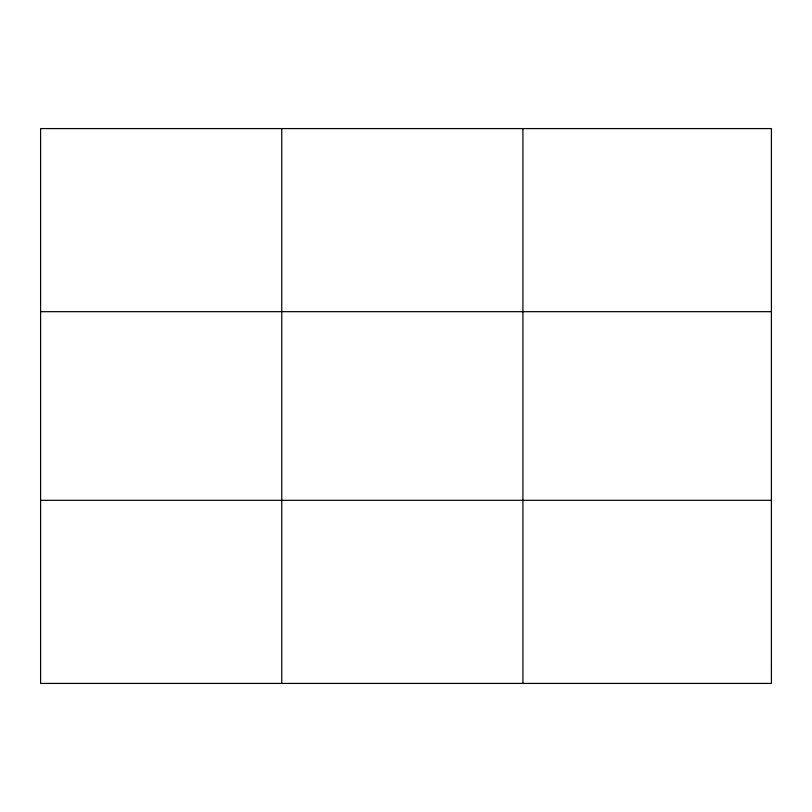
<?xml version="1.0" encoding="UTF-8"?>
<svg xmlns="http://www.w3.org/2000/svg" width="812" height="812" viewBox="0 0 812 812"><rect width="100%" height="100%" fill="white"/><g stroke="black" fill="none" stroke-linecap="round" stroke-linejoin="round"><path stroke-width="1.22" d="M281.764 128.58L281.764 683.42M522.928 128.58L522.928 683.42M40.6 311.676L771.4 311.676M40.6 500.324L771.4 500.324M771.4 665.109L771.4 683.42L40.6 683.42L40.6 128.58L771.4 128.58L771.4 665.109"/></g></svg>
